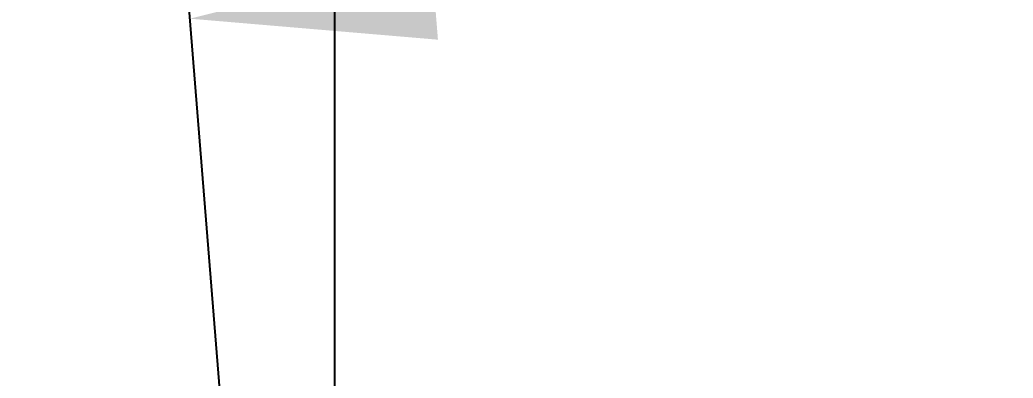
# Model space of a CAD drawing. Header units: millimetres. Extents: x -1970 to 34302, y -65268 to 6837.
# Drawn here: x 27436 to 28043, y 1527 to 1746 of the extents above; entities that cross this region are included whole.
import ezdxf

# ---------------------------------------------------------------- set-up
doc = ezdxf.new("R2010")
doc.units = ezdxf.units.MM
doc.layers.add('COTAS_P', color=1, linetype='Continuous', lineweight=0)
doc.dimstyles.new('R19_100', dxfattribs={"dimtxt": 250, "dimasz": 150, "dimexe": 150, "dimexo": 80, "dimgap": 100, "dimtad": 1, "dimtih": 1, "dimtoh": 1, "dimdsep": 46, "dimcen": 0.09, "dimadec": 0, "dimazin": 0, "dimtfac": 1, "dimtdec": 4, "dimtofl": 0, "dimtmove": 0, "dimatfit": 3, "dimfxl": 1, "dimtolj": 1, "dimtzin": 0, "dimarcsym": 0})

# ---------------------------------------------------------------- blocks, each defined once
blk = doc.blocks.new('*D6')
at = {"layer": 'COTAS_P', "color": 0, "lineweight": -2, "transparency": 16777216}
for p, q in [((25128.19, 1262), (25128.19, 2232)), ((27628.19, 1262), (27628.19, 2232)), ((25278.19, 2082), (27478.19, 2082))]:
    blk.add_line(p, q, dxfattribs=at)
at = {"layer": 'COTAS_P', "color": 0, "transparency": 16777216}
for points in [[(25278.19, 2107), (25278.19, 2057), (25128.19, 2082)], [(27478.19, 2107), (27478.19, 2057), (27628.19, 2082)]]:
    blk.add_solid(points, dxfattribs=at)
at = {"layer": 'Defpoints', "color": 0, "transparency": 16777216}
for p in [(27628.19, 2082), (25128.19, 1182), (27628.19, 1182)]:
    blk.add_point(p, dxfattribs=at)
blk = doc.blocks.new('*D9')
at = {"layer": 'COTAS_P', "color": 0, "lineweight": -2, "transparency": 16777216}
for p, q in [((31941.65, 1279.74), (31863.6, 2246.6)), ((27689.29, 1759.15), (31726.16, 2085.01)), ((27605.75, 929.74), (27527.7, 1896.6))]:
    blk.add_line(p, q, dxfattribs=at)
at = {"layer": 'COTAS_P', "color": 0, "transparency": 16777216}
for points in [[(31724.14, 2109.93), (31728.17, 2060.09), (31875.67, 2097.08)], [(27687.27, 1784.07), (27691.3, 1734.23), (27539.77, 1747.08)]]:
    blk.add_solid(points, dxfattribs=at)
at = {"layer": 'Defpoints', "color": 0, "transparency": 16777216}
for p in [(31875.67, 2097.08), (31948.08, 1200), (27612.19, 850)]:
    blk.add_point(p, dxfattribs=at)

msp = doc.modelspace()

# ---------------------------------------------------------------- dimensions: what is measured, and where the dimension line sits
at = {"layer": 'COTAS_P'}
for p1, p2, picture, middle in [((27612.187, 850), (31948.083, 1200), '*D9', (29707.721, 1922.082)), ((25128.187, 1182), (27628.187, 1182), '*D6', (26378.187, 2082))]:
    dim = msp.add_aligned_dim(p1=p1, p2=p2, distance=900, text='<> P', dimstyle='R19_100', dxfattribs=at)
    dim.commit()
    dim.dimension.update_dxf_attribs({"geometry": picture, "text_midpoint": middle})

doc.saveas('drawing.dxf')
